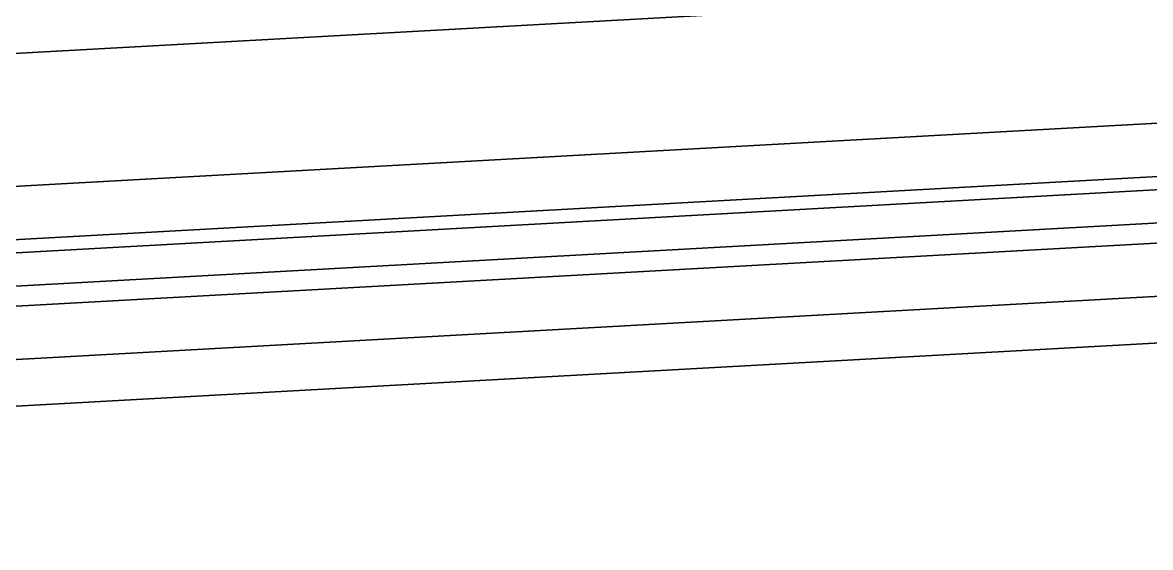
# Model space of a CAD drawing. Header units: millimetres. Extents: x -2005 to 6910, y -1718 to 7197.
# Drawn here: x 2315 to 4012, y -1718 to -928 of the extents above; entities that cross this region are included whole.
import ezdxf

# ---------------------------------------------------------------- set-up
doc = ezdxf.new("R2010")
doc.units = ezdxf.units.MM
for name, color, linetype in [('cornice_coping', 7, 'Continuous'), ('cornice_lower', 7, 'Continuous'), ('cornice_middle', 7, 'Continuous'), ('masonry_wall_returns', 7, 'Continuous'), ('tower_wall_S', 7, 'Continuous')]:
    doc.layers.add(name, color=color, linetype=linetype)

msp = doc.modelspace()

# ---------------------------------------------------------------- linework, layer by layer
at = {"layer": 'cornice_coping'}
for points in [[(-971.6, -1085.3, 5500), (-981.5, -905.6, 5500), (6267.4, -504.8, 5500), (6277.4, -684.5, 5500)], [(-971.6, -1085.3, 5610), (6277.4, -684.5, 5610), (6267.4, -504.8, 5610), (-981.5, -905.6, 5610)], [(-971.6, -1085.3, 5500), (6277.4, -684.5, 5500), (6277.4, -684.5, 5610), (-971.6, -1085.3, 5610)], [(-1537.5, -1717.5, 600), (-1547.5, -1537.8, 600), (6899.6, -1070.7, 600), (6909.6, -1250.4, 600)], [(-1537.5, -1717.5, 710), (6909.6, -1250.4, 710), (6899.6, -1070.7, 710), (-1547.5, -1537.8, 710)], [(6899.6, -1070.7, 600), (-1547.5, -1537.8, 600), (-1547.5, -1537.8, 710), (6899.6, -1070.7, 710)], [(-1537.5, -1717.5, 600), (6909.6, -1250.4, 600), (6909.6, -1250.4, 710), (-1537.5, -1717.5, 710)]]:
    msp.add_3dface(points, dxfattribs=at)
at = {"layer": 'cornice_lower'}
for points in [[(-1396, -1559.4, 300), (-1406, -1379.7, 300), (6741.6, -929.2, 300), (6751.5, -1109, 300)], [(-1396, -1559.4, 440), (6751.5, -1109, 440), (6741.6, -929.2, 440), (-1406, -1379.7, 440)], [(6741.6, -929.2, 300), (-1406, -1379.7, 300), (-1406, -1379.7, 440), (6741.6, -929.2, 440)], [(-1396, -1559.4, 300), (6751.5, -1109, 300), (6751.5, -1109, 440), (-1396, -1559.4, 440)]]:
    msp.add_3dface(points, dxfattribs=at)
at = {"layer": 'cornice_middle'}
for points in [[(-905.5, -1011.5, 5340), (-915.5, -831.8, 5340), (6193.7, -438.7, 5340), (6203.6, -618.5, 5340)], [(-905.5, -1011.5, 5500), (6203.6, -618.5, 5500), (6193.7, -438.7, 5500), (-915.5, -831.8, 5500)], [(-905.5, -1011.5, 5340), (6203.6, -618.5, 5340), (6203.6, -618.5, 5500), (-905.5, -1011.5, 5500)], [(-1471.5, -1643.7, 440), (-1481.4, -1464, 440), (6825.9, -1004.7, 440), (6835.8, -1184.4, 440)], [(-1471.5, -1643.7, 600), (6835.8, -1184.4, 600), (6825.9, -1004.7, 600), (-1481.4, -1464, 600)], [(6825.9, -1004.7, 440), (-1481.4, -1464, 440), (-1481.4, -1464, 600), (6825.9, -1004.7, 600)], [(-1471.5, -1643.7, 440), (6835.8, -1184.4, 440), (6835.8, -1184.4, 600), (-1471.5, -1643.7, 600)]]:
    msp.add_3dface(points, dxfattribs=at)
at = {"layer": 'masonry_wall_returns'}
for points in [[(-896.1, -1001, 4331.2), (6193.1, -609, 4331.2), (6035, -467.5, 4331.2), (-754.6, -842.9, 4331.2)], [(-1037.6, -1159.1, 2887.5), (6351.1, -750.5, 2887.5), (6193.1, -609, 2887.5), (-896.1, -1001, 2887.5)], [(-1320.6, -1475.2, 1443.8), (6667.2, -1033.5, 1443.8), (6351.1, -750.5, 1443.8), (-1037.6, -1159.1, 1443.8)]]:
    msp.add_3dface(points, dxfattribs=at)
at = {"layer": 'tower_wall_S'}
for points in [[(-896.1, -1001, 2887.5), (6193.1, -609, 2887.5), (6193.1, -609, 4331.2), (-896.1, -1001, 4331.2)], [(-1037.6, -1159.1, 1443.8), (6351.1, -750.5, 1443.8), (6351.1, -750.5, 2887.5), (-1037.6, -1159.1, 2887.5)], [(-1320.6, -1475.2), (6667.2, -1033.5), (6667.2, -1033.5, 1443.8), (-1320.6, -1475.2, 1443.8)]]:
    msp.add_3dface(points, dxfattribs=at)

doc.saveas('drawing.dxf')
